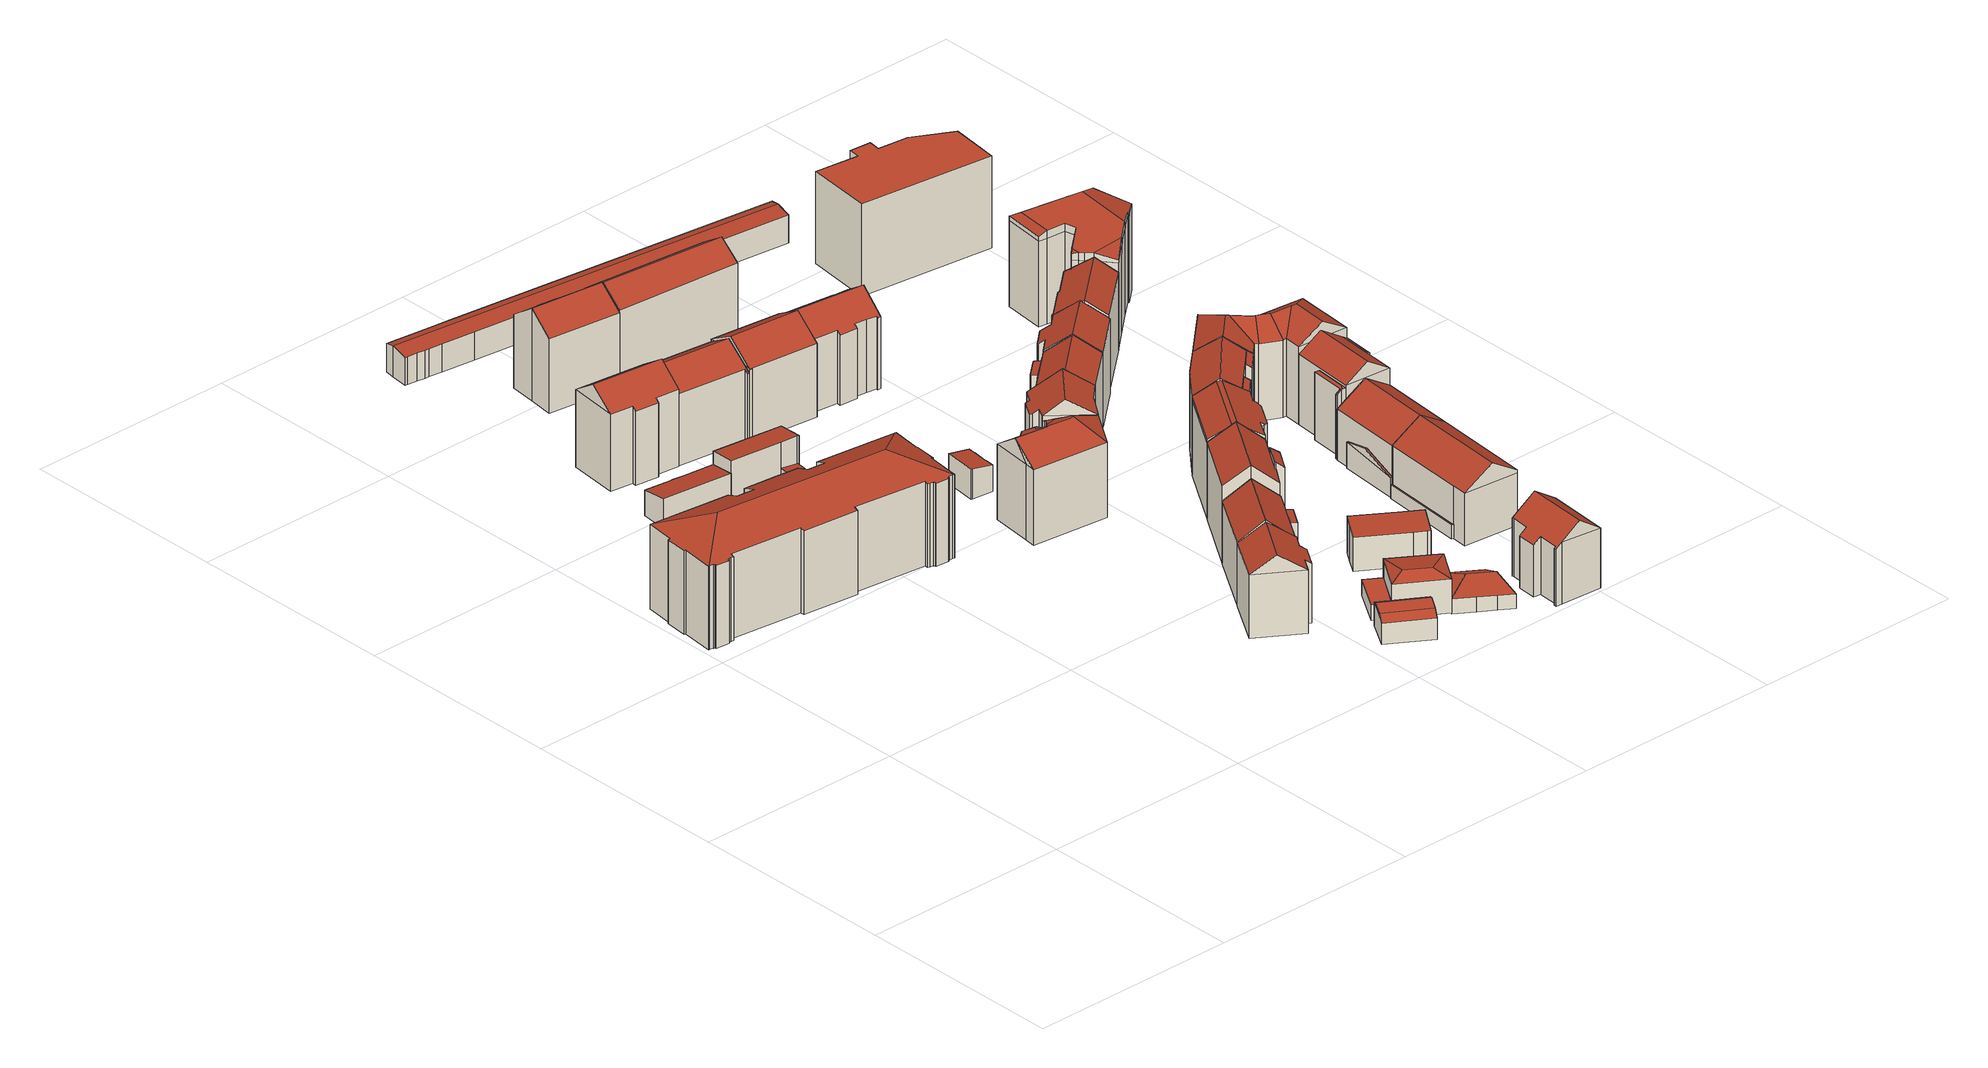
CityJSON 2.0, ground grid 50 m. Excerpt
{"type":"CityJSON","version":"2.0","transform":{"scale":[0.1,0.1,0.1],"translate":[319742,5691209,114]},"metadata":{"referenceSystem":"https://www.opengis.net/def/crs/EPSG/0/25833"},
"CityObjects":{
"building1":{"type":"Building","attributes":{"name":"16. Oberschule Leipzig","Dachtyp_tdc":"tdcFreeFormRoof","Gemeindeschluessel":14713000,"Dachneigung":21.94,"QualitaetDacherkennung":83,"Geometrietyp2DReferenz":"3000","function":"31001_3021","roofType":"5000","measuredHeight":24.03},"geometry":[{"type":"MultiSurface","lod":"2","boundaries":[[[0,1,2,3]],[[1,4,5,2]],[[4,6,7,5]],[[6,8,9,7]],[[8,10,11,9]],[[10,12,13,11]],[[12,14,15,13]],[[14,16,17,15]],[[16,18,19,17]],[[18,20,21,19]],[[20,22,23,21]],[[22,24,25,23]],[[26,27,28,29]],[[27,30,31,28]],[[30,32,33,31]],[[32,34,35,33]],[[34,36,37,35]],[[36,38,39,37]],[[38,40,41,39]],[[40,42,43,41]],[[42,44,45,43]],[[44,46,47,45]],[[46,48,49,47]],[[48,50,51,49]],[[50,52,53,51]],[[52,54,55,53]],[[54,56,57,55]],[[56,58,59,57]],[[58,60,61,59]],[[60,62,63,61]],[[64,24,65,66,67,68,69,70]],[[71,72,1,0,73,74,75,62]],[[66,65,22,20,18,16,14,12,10,8,6,4,72,71]],[[50,48,46,44,42,40,38,36,34,32,30,27,26,76,77,78,79,80,81,82,83,84,85,86,67,66,71,62,60,58,56,54,52]],[[86,68,67]],[[4,1,72]],[[24,22,65]],[[63,87,88,89,3,2,5,7,9,11,13,15,17,19,21,23,25,90,91,92,93,94,95,96,97,98,99,100,101,102,103,104,29,28,31,33,35,37,39,41,43,45,47,49,51,53,55,57,59,61]],[[24,64,90,25]],[[64,70,91,90]],[[70,69,92,91]],[[69,68,93,92]],[[68,86,94,93]],[[86,85,95,94]],[[85,84,96,95]],[[84,83,97,96]],[[83,82,98,97]],[[82,81,99,98]],[[81,80,100,99]],[[80,79,101,100]],[[79,78,102,101]],[[78,77,103,102]],[[77,76,104,103]],[[76,26,29,104]],[[62,75,87,63]],[[75,74,88,87]],[[74,73,89,88]],[[73,0,3,89]]],"semantics":{"surfaces":[{"type":"WallSurface"},{"type":"RoofSurface"},{"type":"GroundSurface"}],"values":[0,0,0,0,0,0,0,0,0,0,0,0,0,0,0,0,0,0,0,0,0,0,0,0,0,0,0,0,0,0,1,1,1,1,0,0,0,2,0,0,0,0,0,0,0,0,0,0,0,0,0,0,0,0,0,0,0,0]}}]},
"building2":{"type":"Building","attributes":{"Dachtyp_tdc":"tdcPolyFlatRoof","Gemeindeschluessel":14713000,"Dachneigung":7.05,"QualitaetDacherkennung":82,"Geometrietyp2DReferenz":"3000","function":"31001_9998","roofType":"2100","measuredHeight":6.86},"geometry":[{"type":"MultiSurface","lod":"2","boundaries":[[[105,106,107,108]],[[106,109,110,107]],[[109,111,112,110]],[[111,113,114,112]],[[113,115,116,114]],[[115,117,118,116]],[[117,105,108,118]],[[117,115,113,111,109,106,105]],[[108,107,110,112,114,116,118]]],"semantics":{"surfaces":[{"type":"WallSurface"},{"type":"RoofSurface"},{"type":"GroundSurface"}],"values":[0,0,0,0,0,0,0,1,2]}}]},
"building3":{"type":"Building","attributes":{"Dachtyp_tdc":"tdcFreeFormRoof","Gemeindeschluessel":14713000,"Dachneigung":35.35,"QualitaetDacherkennung":78,"Geometrietyp2DReferenz":"3000","function":"31001_9998","roofType":"5000","measuredHeight":22.4},"geometry":[{"type":"MultiSurface","lod":"2","boundaries":[[[119,120,121,122]],[[120,123,124,121]],[[123,125,126,124]],[[125,127,128,126]],[[127,129,130,128]],[[129,131,132,130]],[[131,133,134,132]],[[133,119,122,134]],[[135,125,123,136]],[[119,133,131,129,127,135,136,120]],[[123,120,136]],[[127,125,135]],[[122,121,124,126,128,130,132,134]]],"semantics":{"surfaces":[{"type":"WallSurface"},{"type":"RoofSurface"},{"type":"GroundSurface"}],"values":[0,0,0,0,0,0,0,0,1,1,0,0,2]}}]},
"building4":{"type":"Building","attributes":{"Dachtyp_tdc":"tdcPolyFlatRoof","Gemeindeschluessel":14713000,"Dachneigung":5.92,"QualitaetDacherkennung":79,"Geometrietyp2DReferenz":"3000","function":"31001_9998","roofType":"2100","measuredHeight":9.77},"geometry":[{"type":"MultiSurface","lod":"2","boundaries":[[[137,138,118,139]],[[138,140,116,118]],[[140,141,142,116]],[[141,143,144,142]],[[143,145,146,144]],[[145,137,139,146]],[[145,143,141,140,138,137]],[[139,118,116,142,144,146]]],"semantics":{"surfaces":[{"type":"WallSurface"},{"type":"RoofSurface"},{"type":"GroundSurface"}],"values":[0,0,0,0,0,0,1,2]}}]},
"building5":{"type":"Building","attributes":{"Dachtyp_tdc":"tdcPolyFlatRoof","Gemeindeschluessel":14713000,"Dachneigung":5.74,"QualitaetDacherkennung":73,"Geometrietyp2DReferenz":"3000","function":"31001_9998","roofType":"2100","measuredHeight":4.11},"geometry":[{"type":"MultiSurface","lod":"2","boundaries":[[[147,148,149,150]],[[151,152,153,154]],[[150,149,152,151]],[[149,148,153,152]],[[148,147,154,153]],[[147,150,151,154]]],"semantics":{"surfaces":[{"type":"RoofSurface"},{"type":"GroundSurface"},{"type":"WallSurface"}],"values":[0,1,2,2,2,2]}}]},
"building6":{"type":"Building","attributes":{"Dachtyp_tdc":"tdcGableRoof","Gemeindeschluessel":14713000,"Dachneigung":34.24,"QualitaetDacherkennung":86,"Geometrietyp2DReferenz":"3000","function":"31001_9998","roofType":"3100","measuredHeight":21.2},"geometry":[{"type":"MultiSurface","lod":"2","boundaries":[[[155,156,157,158]],[[156,159,160,157]],[[159,161,162,160]],[[161,163,164,162]],[[163,165,166,164]],[[165,167,168,166]],[[167,169,170,168]],[[169,155,158,170]],[[165,163,161,159]],[[159,156,155,169,167,165]],[[158,157,160,162,164,166,168,170]]],"semantics":{"surfaces":[{"type":"WallSurface"},{"type":"RoofSurface"},{"type":"GroundSurface"}],"values":[0,0,0,0,0,0,0,0,1,1,2]}}]},
"building7":{"type":"Building","attributes":{"Dachtyp_tdc":"tdcFreeFormRoof","Gemeindeschluessel":14713000,"Dachneigung":33.76,"QualitaetDacherkennung":78,"Geometrietyp2DReferenz":"3000","function":"31001_9998","roofType":"5000","measuredHeight":19.25},"geometry":[{"type":"MultiSurface","lod":"2","boundaries":[[[171,172,173,174]],[[172,175,176,173]],[[175,177,178,176]],[[177,179,180,178]],[[179,181,182,180]],[[181,183,184,182]],[[183,185,186,184]],[[185,187,188,186]],[[187,171,174,188]],[[171,187,185,189,190,179,177,175,172]],[[190,189,183,181]],[[181,179,190]],[[185,183,189]],[[174,173,176,178,180,182,184,186,188]]],"semantics":{"surfaces":[{"type":"WallSurface"},{"type":"RoofSurface"},{"type":"GroundSurface"}],"values":[0,0,0,0,0,0,0,0,0,1,1,0,0,2]}}]},
"building8":{"type":"Building","attributes":{"Gemeindeschluessel":14713000,"Geometrietyp2DReferenz":"3000","function":"31001_9998","roofType":"9999"},"children":["building8-1","building8-2"]},
"building8-1":{"type":"BuildingPart","attributes":{"Dachtyp_tdc":"tdcPolyFlatRoof","Dachneigung":33.95,"QualitaetDacherkennung":65,"Geometrietyp2DReferenz":"3000","roofType":"2100","measuredHeight":17.63},"parents":["building8"],"geometry":[{"type":"MultiSurface","lod":"2","boundaries":[[[191,192,193,194]],[[192,195,196,193]],[[195,197,198,196]],[[197,195,192,191]],[[194,193,196,198]],[[191,194,198,197]]],"semantics":{"surfaces":[{"type":"WallSurface"},{"type":"RoofSurface"},{"type":"GroundSurface"},{"type":"ClosureSurface"}],"values":[0,0,0,1,2,3]}}]},
"building8-2":{"type":"BuildingPart","attributes":{"Dachtyp_tdc":"tdcGableRoof","Dachneigung":35.59,"QualitaetDacherkennung":84,"Geometrietyp2DReferenz":"3000","roofType":"3100","measuredHeight":21.95},"parents":["building8"],"geometry":[{"type":"MultiSurface","lod":"2","boundaries":[[[199,191,194,200]],[[197,201,202,198]],[[201,203,204,202]],[[203,205,206,204]],[[205,207,208,206]],[[207,209,210,208]],[[209,211,212,210]],[[211,213,214,212]],[[213,199,200,214]],[[209,207,205,203]],[[203,201,197,191,199,213,211,209]],[[200,194,198,202,204,206,208,210,212,214]],[[198,194,191,197]]],"semantics":{"surfaces":[{"type":"WallSurface"},{"type":"RoofSurface"},{"type":"GroundSurface"},{"type":"ClosureSurface"}],"values":[0,0,0,0,0,0,0,0,0,1,1,2,3]}}]},
"building9":{"type":"Building","attributes":{"Dachtyp_tdc":"tdcCutGableRoof","Gemeindeschluessel":14713000,"Dachneigung":1.52,"QualitaetDacherkennung":85,"Geometrietyp2DReferenz":"3000","function":"31001_9998","roofType":"9999","measuredHeight":6.16},"geometry":[{"type":"MultiSurface","lod":"2","boundaries":[[[215,216,217,218]],[[216,219,220,217]],[[219,221,222,220]],[[221,215,218,222]],[[216,215,223,224]],[[219,216,224,225]],[[221,219,225,226]],[[215,221,226,223]],[[225,224,223,226]],[[218,217,220,222]]],"semantics":{"surfaces":[{"type":"WallSurface"},{"type":"RoofSurface"},{"type":"GroundSurface"}],"values":[0,0,0,0,1,0,1,0,1,2]}}]},
"building10":{"type":"Building","attributes":{"Gemeindeschluessel":14713000,"Geometrietyp2DReferenz":"3000","function":"31001_9998","roofType":"9999"},"children":["building10-1","building10-2"]},
"building10-1":{"type":"BuildingPart","attributes":{"Dachtyp_tdc":"tdcGableRoof","Dachneigung":38.51,"QualitaetDacherkennung":83,"Geometrietyp2DReferenz":"3000","roofType":"3100","measuredHeight":19.67},"parents":["building10"],"geometry":[{"type":"MultiSurface","lod":"2","boundaries":[[[227,228,229,230]],[[228,231,232,229]],[[231,233,234,232]],[[233,235,236,234]],[[235,237,238,236]],[[237,239,240,238]],[[239,241,242,240]],[[241,243,244,242]],[[237,235,233,231]],[[231,228,227,243,241,239,237]],[[244,230,229,232,234,236,238,240,242]],[[230,244,243,227]]],"semantics":{"surfaces":[{"type":"WallSurface"},{"type":"RoofSurface"},{"type":"GroundSurface"},{"type":"ClosureSurface"}],"values":[0,0,0,0,0,0,0,0,1,1,2,3]}}]},
"building10-2":{"type":"BuildingPart","attributes":{"Dachtyp_tdc":"tdcPolyFlatRoof","Dachneigung":6.89,"QualitaetDacherkennung":75,"Geometrietyp2DReferenz":"3000","roofType":"2100","measuredHeight":14.91},"parents":["building10"],"geometry":[{"type":"MultiSurface","lod":"2","boundaries":[[[245,246,227,230,247]],[[248,249,250,244,243]],[[249,245,247,250]],[[249,248,246,245]],[[247,230,244,250]],[[243,227,246,248]],[[243,244,230,227]]],"semantics":{"surfaces":[{"type":"WallSurface"},{"type":"RoofSurface"},{"type":"GroundSurface"},{"type":"ClosureSurface"}],"values":[0,0,0,1,2,0,3]}}]},
"building11":{"type":"Building","attributes":{"Dachtyp_tdc":"tdcPolyFlatRoof","Gemeindeschluessel":14713000,"Dachneigung":9.32,"QualitaetDacherkennung":67,"Geometrietyp2DReferenz":"3000","function":"31001_9998","roofType":"2100","measuredHeight":7.16},"geometry":[{"type":"MultiSurface","lod":"2","boundaries":[[[251,252,253,254]],[[252,255,256,253]],[[255,257,258,256]],[[257,259,260,258]],[[259,261,262,260]],[[261,263,264,262]],[[263,265,266,264]],[[265,267,268,266]],[[267,251,254,268]],[[267,265,263,261,259,257,255,252,251]],[[254,253,256,258,260,262,264,266,268]]],"semantics":{"surfaces":[{"type":"WallSurface"},{"type":"RoofSurface"},{"type":"GroundSurface"}],"values":[0,0,0,0,0,0,0,0,0,1,2]}}]},
"building12":{"type":"Building","attributes":{"Dachtyp_tdc":"tdcFreeFormRoof","Gemeindeschluessel":14713000,"Dachneigung":34.66,"QualitaetDacherkennung":32,"Geometrietyp2DReferenz":"3000","function":"31001_9998","roofType":"5000","measuredHeight":22.28},"geometry":[{"type":"MultiSurface","lod":"2","boundaries":[[[269,270,271,272]],[[270,273,274,271]],[[273,275,276,274]],[[275,277,278,276]],[[277,279,280,278]],[[279,281,282,280]],[[281,283,284,282]],[[283,285,286,284]],[[285,287,288,286]],[[287,289,290,288]],[[289,291,292,290]],[[291,293,294,292]],[[293,295,296,294]],[[295,297,298,296]],[[297,299,300,298]],[[299,269,272,300]],[[301,299,297]],[[302,301,297,295]],[[303,304,305,302,295,293]],[[291,303,293]],[[289,303,291]],[[303,289,306]],[[287,306,289]],[[306,287,285]],[[307,308,304,303,306,285,283]],[[309,307,283,281]],[[310,311,312,309,281,279]],[[310,279,277]],[[311,310,277,275]],[[312,311,275,273]],[[308,307,309,312,273,270]],[[305,304,308,270,269]],[[301,302,305,269,299]],[[272,271,274,276,278,280,282,284,286,288,290,292,294,296,298,300]]],"semantics":{"surfaces":[{"type":"WallSurface"},{"type":"RoofSurface"},{"type":"GroundSurface"}],"values":[0,0,0,0,0,0,0,0,0,0,0,0,0,0,0,0,1,1,1,1,1,1,0,0,1,1,1,1,1,1,1,1,1,2]}}]},
"building13":{"type":"Building","attributes":{"Dachtyp_tdc":"tdcFreeFormRoof","Gemeindeschluessel":14713000,"Dachneigung":34.93,"QualitaetDacherkennung":79,"Geometrietyp2DReferenz":"3000","function":"31001_9998","roofType":"5000","measuredHeight":21.93},"geometry":[{"type":"MultiSurface","lod":"2","boundaries":[[[313,314,168,315]],[[314,316,164,168]],[[316,317,318,164]],[[317,319,320,318]],[[319,321,322,320]],[[321,323,324,322]],[[323,325,326,324]],[[325,313,315,326]],[[327,317,316,328]],[[325,323,321,319,327,328,314,313]],[[316,314,328]],[[319,317,327]],[[315,168,164,318,320,322,324,326]]],"semantics":{"surfaces":[{"type":"WallSurface"},{"type":"RoofSurface"},{"type":"GroundSurface"}],"values":[0,0,0,0,0,0,0,0,1,1,0,0,2]}}]},
"building14":{"type":"Building","attributes":{"Dachtyp_tdc":"tdcPolyFlatRoof","Gemeindeschluessel":14713000,"Dachneigung":0,"QualitaetDacherkennung":66,"Geometrietyp2DReferenz":"3000","function":"31001_9998","roofType":"1000","measuredHeight":3.65},"geometry":[{"type":"MultiSurface","lod":"2","boundaries":[[[329,330,331,332]],[[330,333,334,331]],[[333,335,336,334]],[[335,329,332,336]],[[335,333,330,329]],[[332,331,334,336]]],"semantics":{"surfaces":[{"type":"WallSurface"},{"type":"RoofSurface"},{"type":"GroundSurface"}],"values":[0,0,0,0,1,2]}}]},
"building15":{"type":"Building","attributes":{"Dachtyp_tdc":"tdcHipRoof","Gemeindeschluessel":14713000,"Dachneigung":10.8,"QualitaetDacherkennung":47,"Geometrietyp2DReferenz":"3000","function":"31001_9998","roofType":"3200","measuredHeight":9.55},"geometry":[{"type":"MultiSurface","lod":"2","boundaries":[[[337,338,339,340]],[[338,341,342,339]],[[341,343,344,342]],[[343,345,346,344]],[[345,337,340,346]],[[343,341,347]],[[337,345,348]],[[341,338,337,348,347]],[[345,343,347,348]],[[340,339,342,344,346]]],"semantics":{"surfaces":[{"type":"WallSurface"},{"type":"RoofSurface"},{"type":"GroundSurface"}],"values":[0,0,0,0,0,1,1,1,1,2]}}]},
"building16":{"type":"Building","attributes":{"Gemeindeschluessel":14713000,"Geometrietyp2DReferenz":"3000","function":"31001_9998","roofType":"9999"},"children":["building16-1","building16-2"]},
"building16-1":{"type":"BuildingPart","attributes":{"Dachtyp_tdc":"tdcPolyFlatRoof","Dachneigung":33.67,"QualitaetDacherkennung":52,"Geometrietyp2DReferenz":"3000","roofType":"2100","measuredHeight":19.3},"parents":["building16"],"geometry":[{"type":"MultiSurface","lod":"2","boundaries":[[[349,350,351,352,353]],[[354,355,356,357,358]],[[355,349,353,356]],[[355,354,359,350,349]],[[353,352,360,357,356]],[[361,351,350,359]],[[361,360,352,351]],[[354,358,361,359]],[[358,357,360,361]]],"semantics":{"surfaces":[{"type":"WallSurface"},{"type":"RoofSurface"},{"type":"GroundSurface"},{"type":"ClosureSurface"}],"values":[0,0,0,1,2,0,3,0,3]}}]},
"building16-2":{"type":"BuildingPart","attributes":{"Dachtyp_tdc":"tdcGableRoof","Dachneigung":38.92,"QualitaetDacherkennung":71,"Geometrietyp2DReferenz":"3000","roofType":"3100","measuredHeight":22.62},"parents":["building16"],"geometry":[{"type":"MultiSurface","lod":"2","boundaries":[[[351,362,363,352]],[[362,364,365,363]],[[364,366,367,365]],[[366,368,369,367]],[[368,370,371,369]],[[370,372,373,371]],[[372,358,357,373]],[[370,368,366,364]],[[364,362,351,361,358,372,370]],[[360,352,363,365,367,369,371,373,357]],[[360,357,358,361]],[[351,352,360,361]]],"semantics":{"surfaces":[{"type":"WallSurface"},{"type":"RoofSurface"},{"type":"GroundSurface"},{"type":"ClosureSurface"}],"values":[0,0,0,0,0,0,0,1,1,2,3,3]}}]},
"building17":{"type":"Building","attributes":{"Dachtyp_tdc":"tdcGableRoof","Gemeindeschluessel":14713000,"Dachneigung":34.44,"QualitaetDacherkennung":75,"Geometrietyp2DReferenz":"3000","function":"31001_9998","roofType":"3100","measuredHeight":22.03},"geometry":[{"type":"MultiSurface","lod":"2","boundaries":[[[374,375,376,202]],[[375,377,378,376]],[[377,379,206,378]],[[379,374,202,206]],[[377,375,380]],[[374,379,381]],[[375,374,381,380]],[[379,377,380,381]],[[202,376,378,206]]],"semantics":{"surfaces":[{"type":"WallSurface"},{"type":"RoofSurface"},{"type":"GroundSurface"}],"values":[0,0,0,0,0,0,1,1,2]}}]},
"building18":{"type":"Building","attributes":{"Dachtyp_tdc":"tdcFreeFormRoof","Gemeindeschluessel":14713000,"Dachneigung":35.85,"QualitaetDacherkennung":61,"Geometrietyp2DReferenz":"3000","function":"31001_9998","roofType":"5000","measuredHeight":22.25},"geometry":[{"type":"MultiSurface","lod":"2","boundaries":[[[382,383,384,280]],[[383,385,386,384]],[[385,387,388,386]],[[387,389,390,388]],[[389,391,392,390]],[[391,393,394,392]],[[393,395,396,394]],[[395,397,398,396]],[[397,399,400,398]],[[399,401,402,400]],[[401,403,282,402]],[[403,382,280,282]],[[401,399,404,405,403]],[[404,397,395,393,391,389,387,385,383,382,405]],[[382,403,405]],[[399,397,404]],[[280,384,386,388,390,392,394,396,398,400,402,282]]],"semantics":{"surfaces":[{"type":"WallSurface"},{"type":"RoofSurface"},{"type":"GroundSurface"}],"values":[0,0,0,0,0,0,0,0,0,0,0,0,1,1,0,0,2]}}]},
"building19":{"type":"Building","attributes":{"Dachtyp_tdc":"tdcHipAndGableRoof","Gemeindeschluessel":14713000,"Dachneigung":15.41,"QualitaetDacherkennung":24,"Geometrietyp2DReferenz":"3000","function":"31001_9998","roofType":"5000","measuredHeight":5.24},"geometry":[{"type":"MultiSurface","lod":"2","boundaries":[[[406,407,408,409]],[[407,410,411,408]],[[410,412,413,411]],[[412,414,415,413]],[[414,416,417,415]],[[416,418,419,417]],[[418,420,421,419]],[[420,422,423,421]],[[422,406,409,423]],[[418,416,424]],[[416,414,412,410,407,424]],[[407,406,422,420,418,424]],[[409,408,411,413,415,417,419,421,423]]],"semantics":{"surfaces":[{"type":"WallSurface"},{"type":"RoofSurface"},{"type":"GroundSurface"}],"values":[0,0,0,0,0,0,0,0,0,1,1,1,2]}}]},
"building20":{"type":"Building","attributes":{"Dachtyp_tdc":"tdcGableRoof","Gemeindeschluessel":14713000,"Dachneigung":36.99,"QualitaetDacherkennung":87,"Geometrietyp2DReferenz":"3000","function":"31001_9998","roofType":"3100","measuredHeight":21.52},"geometry":[{"type":"MultiSurface","lod":"2","boundaries":[[[425,426,427,428]],[[426,429,430,427]],[[429,431,432,430]],[[431,433,434,432]],[[433,435,436,434]],[[435,437,438,436]],[[437,439,320,438]],[[439,440,441,320]],[[440,442,318,441]],[[442,443,444,318]],[[443,445,446,444]],[[445,447,448,446]],[[447,449,450,448]],[[449,451,452,450]],[[451,453,454,452]],[[453,455,456,454]],[[455,425,428,456]],[[451,449,447,445,443,442,440]],[[440,439,437,435,433,431,429,426,425,455,453,451]],[[428,427,430,432,434,436,438,320,441,318,444,446,448,450,452,454,456]]],"semantics":{"surfaces":[{"type":"WallSurface"},{"type":"RoofSurface"},{"type":"GroundSurface"}],"values":[0,0,0,0,0,0,0,0,0,0,0,0,0,0,0,0,0,1,1,2]}}]},
"building21":{"type":"Building","attributes":{"Dachtyp_tdc":"tdcPolyFlatRoof","Gemeindeschluessel":14713000,"Dachneigung":6.83,"QualitaetDacherkennung":81,"Geometrietyp2DReferenz":"3000","function":"31001_9998","roofType":"2100","measuredHeight":8.83},"geometry":[{"type":"MultiSurface","lod":"2","boundaries":[[[457,458,459,460]],[[458,461,462,459]],[[461,463,464,462]],[[463,465,466,464]],[[465,467,468,466]],[[467,469,470,468]],[[469,471,472,470]],[[471,457,460,472]],[[471,469,467,465,463,461,458,457]],[[460,459,462,464,466,468,470,472]]],"semantics":{"surfaces":[{"type":"WallSurface"},{"type":"RoofSurface"},{"type":"GroundSurface"}],"values":[0,0,0,0,0,0,0,0,1,2]}}]},
"building22":{"type":"Building","attributes":{"Dachtyp_tdc":"tdcGableRoof","Gemeindeschluessel":14713000,"Dachneigung":10.27,"QualitaetDacherkennung":21,"Geometrietyp2DReferenz":"3000","function":"31001_9998","roofType":"3100","measuredHeight":7.37},"geometry":[{"type":"MultiSurface","lod":"2","boundaries":[[[473,474,475,476]],[[474,477,478,475]],[[477,479,480,478]],[[479,481,482,480]],[[481,483,484,482]],[[483,485,486,484]],[[485,487,488,486]],[[487,489,490,488]],[[489,491,492,490]],[[491,493,494,492]],[[493,495,496,494]],[[495,497,498,496]],[[497,499,500,498]],[[499,501,502,500]],[[501,473,476,502]],[[497,495,493,491,489,487,485,483,481,479]],[[479,477,474,473,501,499,497]],[[476,475,478,480,482,484,486,488,490,492,494,496,498,500,502]]],"semantics":{"surfaces":[{"type":"WallSurface"},{"type":"RoofSurface"},{"type":"GroundSurface"}],"values":[0,0,0,0,0,0,0,0,0,0,0,0,0,0,0,1,1,2]}}]},
"building23":{"type":"Building","attributes":{"Gemeindeschluessel":14713000,"Geometrietyp2DReferenz":"3000","function":"31001_9998","roofType":"9999"},"children":["building23-1","building23-2"]},
"building23-1":{"type":"BuildingPart","attributes":{"Dachtyp_tdc":"tdcGableRoof","Dachneigung":36.75,"QualitaetDacherkennung":84,"Geometrietyp2DReferenz":"3000","roofType":"3100","measuredHeight":21.64},"parents":["building23"],"geometry":[{"type":"MultiSurface","lod":"2","boundaries":[[[503,504,505,506]],[[504,507,508,505]],[[507,509,510,508]],[[511,512,513,514]],[[512,515,516,513]],[[515,517,518,516]],[[517,519,520,518]],[[519,521,522,520]],[[521,523,524,522]],[[523,525,526,524]],[[525,503,506,526]],[[521,519,517,515]],[[515,512,511,509,507,504,503,525,523,521]],[[506,505,508,510,514,513,516,518,520,522,524,526]],[[514,510,509,511]]],"semantics":{"surfaces":[{"type":"WallSurface"},{"type":"RoofSurface"},{"type":"GroundSurface"},{"type":"ClosureSurface"}],"values":[0,0,0,0,0,0,0,0,0,0,0,1,1,2,3]}}]},
"building23-2":{"type":"BuildingPart","attributes":{"Dachtyp_tdc":"tdcPolyFlatRoof","Dachneigung":6.64,"QualitaetDacherkennung":42,"Geometrietyp2DReferenz":"3000","roofType":"2100","measuredHeight":17.31},"parents":["building23"],"geometry":[{"type":"MultiSurface","lod":"2","boundaries":[[[527,528,529,510]],[[528,530,531,529]],[[530,532,533,531]],[[532,534,535,533]],[[534,536,537,535]],[[536,538,539,537]],[[538,540,514,539]],[[540,511,514]],[[527,510,509]],[[540,538,536,534,532,530,528,527]],[[529,531,533,535,537,539,514,539,529,510]],[[527,509,541,542,511,540]],[[509,510,529,541]],[[542,539,514,511]],[[541,529,539,542]]],"semantics":{"surfaces":[{"type":"WallSurface"},{"type":"RoofSurface"},{"type":"GroundSurface"},{"type":"ClosureSurface"}],"values":[0,0,0,0,0,0,0,0,0,1,2,0,3,3,3]}}]},
"building24":{"type":"Building","attributes":{"Dachtyp_tdc":"tdcFreeFormRoof","Gemeindeschluessel":14713000,"Dachneigung":30.47,"QualitaetDacherkennung":69,"Geometrietyp2DReferenz":"3000","function":"31001_9998","roofType":"5000","measuredHeight":21.79},"geometry":[{"type":"MultiSurface","lod":"2","boundaries":[[[543,544,545,546]],[[544,547,548,545]],[[547,549,550,548]],[[549,551,552,550]],[[551,553,554,552]],[[553,555,556,554]],[[555,557,558,556]],[[557,559,560,558]],[[559,561,562,560]],[[561,563,564,562]],[[563,565,566,564]],[[565,567,568,566]],[[567,569,570,568]],[[569,543,546,570]],[[571,572,573,574]],[[557,575,576,577,578,579,580,581,582,559]],[[579,578,572,571]],[[561,559,582]],[[544,543,574,573]],[[547,544,573,572]],[[551,549,578,577]],[[549,547,572,578]],[[553,551,577,576]],[[555,553,576,575]],[[555,575,557]],[[563,561,582,581]],[[565,563,581,580]],[[543,569,571,574]],[[567,565,580,579]],[[569,567,579,571]],[[546,545,548,550,552,554,556,558,560,562,564,566,568,570]]],"semantics":{"surfaces":[{"type":"WallSurface"},{"type":"RoofSurface"},{"type":"GroundSurface"}],"values":[0,0,0,0,0,0,0,0,0,0,0,0,0,0,1,1,1,0,0,0,0,0,0,0,0,0,0,0,0,0,2]}}]},
"building25":{"type":"Building","attributes":{"Dachtyp_tdc":"tdcFreeFormRoof","Gemeindeschluessel":14713000,"Dachneigung":37.66,"QualitaetDacherkennung":67,"Geometrietyp2DReferenz":"3000","function":"31001_9998","roofType":"5000","measuredHeight":18.08},"geometry":[{"type":"MultiSurface","lod":"2","boundaries":[[[583,584,585,586]],[[584,587,588,585]],[[587,589,590,588]],[[591,592,593,584,583,594,595,596,597,598,599,600,601]],[[589,587,593,592]],[[591,589,592]],[[587,584,593]],[[590,602,603,604,605,606,607,608,609,610,586,585,588]],[[589,591,602,590]],[[591,601,603,602]],[[601,600,604,603]],[[600,599,605,604]],[[599,598,606,605]],[[598,597,607,606]],[[597,596,608,607]],[[596,595,609,608]],[[595,594,610,609]],[[594,583,586,610]]],"semantics":{"surfaces":[{"type":"WallSurface"},{"type":"RoofSurface"},{"type":"GroundSurface"}],"values":[0,0,0,1,1,0,0,2,0,0,0,0,0,0,0,0,0,0]}}]},
"building26":{"type":"Building","attributes":{"Dachtyp_tdc":"tdcFreeFormRoof","Gemeindeschluessel":14713000,"Dachneigung":34.71,"QualitaetDacherkennung":78,"Geometrietyp2DReferenz":"3000","function":"31001_9998","roofType":"5000","measuredHeight":21.62},"geometry":[{"type":"MultiSurface","lod":"2","boundaries":[[[611,612,613,614]],[[612,615,616,613]],[[615,617,618,616]],[[617,619,620,618]],[[619,621,622,620]],[[621,623,624,622]],[[623,625,626,624]],[[625,627,628,626]],[[627,629,630,628]],[[629,631,632,630]],[[631,611,614,632]],[[629,627,633,634,611,631]],[[633,625,623,621,619,617,615,612,634]],[[612,611,634]],[[627,625,633]],[[614,613,616,618,620,622,624,626,628,630,632]]],"semantics":{"surfaces":[{"type":"WallSurface"},{"type":"RoofSurface"},{"type":"GroundSurface"}],"values":[0,0,0,0,0,0,0,0,0,0,0,1,1,0,0,2]}}]},
"building27":{"type":"Building","attributes":{"Gemeindeschluessel":14713000,"Geometrietyp2DReferenz":"3000","function":"31001_9998","roofType":"9999"},"children":["building27-1","building27-2","building27-3"]},
"building27-1":{"type":"BuildingPart","attributes":{"Dachtyp_tdc":"tdcGableRoof","Dachneigung":32.4,"QualitaetDacherkennung":71,"Geometrietyp2DReferenz":"3000","roofType":"3100","measuredHeight":22.16},"parents":["building27"],"geometry":[{"type":"MultiSurface","lod":"2","boundaries":[[[635,636,637,638,639]],[[636,573,640,637]],[[573,641,642,640]],[[641,643,644,642]],[[643,645,646,644]],[[645,647,648,646]],[[649,650,651,652]],[[645,643,641,573,636]],[[636,635,650,649,647,645]],[[651,638,637,640,642,644,646,648,652]],[[639,650,635]],[[639,638,651,650]],[[649,652,648,647]]],"semantics":{"surfaces":[{"type":"WallSurface"},{"type":"RoofSurface"},{"type":"GroundSurface"},{"type":"ClosureSurface"}],"values":[0,0,0,0,0,0,0,1,1,2,0,3,3]}}]},
"building27-2":{"type":"BuildingPart","attributes":{"Dachtyp_tdc":"tdcPolyFlatRoof","Dachneigung":31.93,"QualitaetDacherkennung":55,"Geometrietyp2DReferenz":"3000","roofType":"2100","measuredHeight":19.11},"parents":["building27"],"geometry":[{"type":"MultiSurface","lod":"2","boundaries":[[[650,653,654,651]],[[653,655,656,654]],[[655,639,638,656]],[[639,655,653,650]],[[651,654,656,638]],[[651,638,639,650]]],"semantics":{"surfaces":[{"type":"WallSurface"},{"type":"RoofSurface"},{"type":"GroundSurface"},{"type":"ClosureSurface"}],"values":[0,0,0,1,2,3]}}]},
"building27-3":{"type":"BuildingPart","attributes":{"Dachtyp_tdc":"tdcPolyFlatRoof","Dachneigung":31.23,"QualitaetDacherkennung":53,"Geometrietyp2DReferenz":"3000","roofType":"2100","measuredHeight":19.06},"parents":["building27"],"geometry":[{"type":"MultiSurface","lod":"2","boundaries":[[[657,649,652,658]],[[659,660,661,648,647]],[[660,657,658,661]],[[660,659,649,657]],[[658,652,648,661]],[[647,649,659]],[[647,648,652,649]]],"semantics":{"surfaces":[{"type":"WallSurface"},{"type":"RoofSurface"},{"type":"GroundSurface"},{"type":"ClosureSurface"}],"values":[0,0,0,1,2,0,3]}}]},
"building28":{"type":"Building","attributes":{"Gemeindeschluessel":14713000,"Geometrietyp2DReferenz":"3000","function":"31001_9998","roofType":"9999"},"children":["building28-1","building28-2"]},
"building28-1":{"type":"BuildingPart","attributes":{"Dachtyp_tdc":"tdcGableRoof","Dachneigung":32.54,"QualitaetDacherkennung":90,"Geometrietyp2DReferenz":"3000","roofType":"3100","measuredHeight":16.99},"parents":["building28"],"geometry":[{"type":"MultiSurface","lod":"2","boundaries":[[[662,663,664,665,666]],[[663,667,668,664]],[[667,669,670,668]],[[669,671,672,673,670]],[[671,669,674,675,662]],[[676,675,674,677]],[[667,677,674,669]],[[663,676,677,667]],[[662,675,676,663]],[[673,665,664,668,670]],[[666,672,671,662]],[[666,665,673,672]]],"semantics":{"surfaces":[{"type":"WallSurface"},{"type":"RoofSurface"},{"type":"GroundSurface"},{"type":"ClosureSurface"}],"values":[0,0,0,0,1,1,0,0,0,2,0,3]}}]},
"building28-2":{"type":"BuildingPart","attributes":{"Dachtyp_tdc":"tdcPolyFlatRoof","Dachneigung":0,"QualitaetDacherkennung":0,"Geometrietyp2DReferenz":"3000","roofType":"9999","measuredHeight":3.29},"parents":["building28"],"geometry":[{"type":"MultiSurface","lod":"2","boundaries":[[[666,678,679,672]],[[672,679,680,673]],[[679,678,681,680]],[[678,666,665,681]],[[673,680,681,665]],[[673,665,666,672]]],"semantics":{"surfaces":[{"type":"RoofSurface"},{"type":"WallSurface"},{"type":"GroundSurface"},{"type":"ClosureSurface"}],"values":[0,1,1,1,2,3]}}]},
"building29":{"type":"Building","attributes":{"Gemeindeschluessel":14713000,"Geometrietyp2DReferenz":"3000","function":"31001_9998","roofType":"9999"},"children":["building29-1","building29-2"]},
"building29-1":{"type":"BuildingPart","attributes":{"Dachtyp_tdc":"tdcGableRoof","Dachneigung":18.57,"QualitaetDacherkennung":3,"Geometrietyp2DReferenz":"3000","roofType":"3100","measuredHeight":7.49},"parents":["building29"],"geometry":[{"type":"MultiSurface","lod":"2","boundaries":[[[682,683,684,685]],[[683,686,687,684]],[[686,688,689,687]],[[686,683,690]],[[683,682,691,690]],[[688,686,690,691]],[[685,684,687,689]],[[682,685,689,688]],[[682,688,691]]],"semantics":{"surfaces":[{"type":"WallSurface"},{"type":"RoofSurface"},{"type":"GroundSurface"},{"type":"ClosureSurface"}],"values":[0,0,0,0,1,1,2,3,3]}}]},
"building29-2":{"type":"BuildingPart","attributes":{"Dachtyp_tdc":"tdcGableRoof","Dachneigung":32.51,"QualitaetDacherkennung":85,"Geometrietyp2DReferenz":"3000","roofType":"3100","measuredHeight":16.7},"parents":["building29"],"geometry":[{"type":"MultiSurface","lod":"2","boundaries":[[[692,693,694,695]],[[693,676,696,694]],[[676,662,682,685,696]],[[693,692,697]],[[662,676,675]],[[692,662,675,697]],[[676,693,697,675]],[[685,689,695,694,696]],[[692,695,689,688,691,682,662]],[[688,689,685,682]],[[688,682,691]]],"semantics":{"surfaces":[{"type":"WallSurface"},{"type":"RoofSurface"},{"type":"GroundSurface"},{"type":"ClosureSurface"}],"values":[0,0,0,0,0,1,1,2,0,3,3]}}]},
"building30":{"type":"Building","attributes":{"Dachtyp_tdc":"tdcGableRoof","Gemeindeschluessel":14713000,"Dachneigung":31.74,"QualitaetDacherkennung":62,"Geometrietyp2DReferenz":"3000","function":"31001_9998","roofType":"3100","measuredHeight":21.55},"geometry":[{"type":"MultiSurface","lod":"2","boundaries":[[[698,699,700,701]],[[699,702,703,700]],[[702,704,705,703]],[[704,706,707,705]],[[706,708,709,707]],[[708,710,711,709]],[[710,712,713,711]],[[712,714,715,713]],[[714,716,717,715]],[[716,718,719,717]],[[718,720,721,719]],[[720,698,701,721]],[[716,714,712,710]],[[710,708,706,704,702,699,698,720,718,716]],[[701,700,703,705,707,709,711,713,715,717,719,721]]],"semantics":{"surfaces":[{"type":"WallSurface"},{"type":"RoofSurface"},{"type":"GroundSurface"}],"values":[0,0,0,0,0,0,0,0,0,0,0,0,1,1,2]}}]},
"building31":{"type":"Building","attributes":{"Dachtyp_tdc":"tdcFreeFormRoof","Gemeindeschluessel":14713000,"Dachneigung":31.63,"QualitaetDacherkennung":73,"Geometrietyp2DReferenz":"3000","function":"31001_9998","roofType":"5000","measuredHeight":22.07},"geometry":[{"type":"MultiSurface","lod":"2","boundaries":[[[643,722,723,724]],[[722,725,726,723]],[[725,727,728,726]],[[727,729,730,728]],[[729,731,732,730]],[[731,733,734,732]],[[733,735,736,734]],[[735,737,738,736]],[[737,739,740,738]],[[739,741,742,740]],[[741,743,744,742]],[[743,643,724,744]],[[745,746,747,743,741]],[[748,749,745,741,739]],[[750,748,739,737]],[[751,752,750,737,735]],[[753,754,751,735,733]],[[753,733,731]],[[754,753,731,729]],[[752,751,754,729,727]],[[749,748,750,752,727,725]],[[746,745,749,725,722]],[[747,746,722,643]],[[747,643,743]],[[724,723,726,728,730,732,734,736,738,740,742,744]]],"semantics":{"surfaces":[{"type":"WallSurface"},{"type":"RoofSurface"},{"type":"GroundSurface"}],"values":[0,0,0,0,0,0,0,0,0,0,0,0,1,1,1,1,1,0,1,1,1,1,1,0,2]}}]},
"building32":{"type":"Building","attributes":{"Gemeindeschluessel":14713000,"Geometrietyp2DReferenz":"3000","function":"31001_9998","roofType":"9999"},"children":["building32-1","building32-2","building32-3"]},
"building32-1":{"type":"BuildingPart","attributes":{"Dachtyp_tdc":"tdcGableRoof","Dachneigung":32.55,"QualitaetDacherkennung":90,"Geometrietyp2DReferenz":"3000","roofType":"3100","measuredHeight":20.28},"parents":["building32"],"geometry":[{"type":"MultiSurface","lod":"2","boundaries":[[[755,756,757,734]],[[758,759,760,761,762]],[[756,755,763]],[[759,758,764]],[[755,759,764,763]],[[758,756,763,764]],[[761,765,734,757,766,762]],[[755,734,765,767,760,759]],[[767,765,761,760]],[[762,766,768,756,758]],[[766,757,756,768]]],"semantics":{"surfaces":[{"type":"WallSurface"},{"type":"RoofSurface"},{"type":"GroundSurface"},{"type":"ClosureSurface"}],"values":[0,0,0,0,1,1,2,0,3,0,3]}}]},
"building32-2":{"type":"BuildingPart","attributes":{"Dachtyp_tdc":"tdcPolyFlatRoof","Dachneigung":32.4,"QualitaetDacherkennung":89,"Geometrietyp2DReferenz":"3000","roofType":"2100","measuredHeight":16.7},"parents":["building32"],"geometry":[{"type":"MultiSurface","lod":"2","boundaries":[[[769,768,766,770]],[[756,771,732,757]],[[771,769,770,732]],[[771,756,768,769]],[[770,766,757,732]],[[756,757,766,768]]],"semantics":{"surfaces":[{"type":"WallSurface"},{"type":"RoofSurface"},{"type":"GroundSurface"},{"type":"ClosureSurface"}],"values":[0,0,0,1,2,3]}}]},
"building32-3":{"type":"BuildingPart","attributes":{"Dachtyp_tdc":"tdcFreeFormRoof","Dachneigung":37.61,"QualitaetDacherkennung":59,"Geometrietyp2DReferenz":"3000","roofType":"5000","measuredHeight":16.63},"parents":["building32"],"geometry":[{"type":"MultiSurface","lod":"2","boundaries":[[[772,773,774,775]],[[773,776,777,774]],[[776,778,779,777]],[[778,767,765,779]],[[760,780,781,761]],[[780,772,775,781]],[[767,778,782]],[[778,776,773,772,780,783,782]],[[780,760,783]],[[760,767,782,783]],[[775,774,777,779,765,761,781]],[[761,765,767,760]]],"semantics":{"surfaces":[{"type":"WallSurface"},{"type":"RoofSurface"},{"type":"GroundSurface"},{"type":"ClosureSurface"}],"values":[0,0,0,0,0,0,1,1,1,1,2,3]}}]},
"building33":{"type":"Building","attributes":{"Dachtyp_tdc":"tdcPolyFlatRoof","Gemeindeschluessel":14713000,"Dachneigung":0,"QualitaetDacherkennung":42,"Geometrietyp2DReferenz":"3000","function":"31001_9998","roofType":"1000","measuredHeight":21.79},"geometry":[{"type":"MultiSurface","lod":"2","boundaries":[[[784,785,786,787]],[[785,788,789,786]],[[788,790,791,789]],[[790,792,793,791]],[[792,794,795,793]],[[794,796,797,795]],[[796,798,799,797]],[[798,800,801,799]],[[800,784,787,801]],[[800,798,796,794,792,790,788,785,784]],[[787,786,789,791,793,795,797,799,801]]],"semantics":{"surfaces":[{"type":"WallSurface"},{"type":"RoofSurface"},{"type":"GroundSurface"}],"values":[0,0,0,0,0,0,0,0,0,1,2]}}]},
"building34":{"type":"Building","attributes":{"Dachtyp_tdc":"tdcFreeFormRoof","Gemeindeschluessel":14713000,"Dachneigung":0.755,"QualitaetDacherkennung":50,"Geometrietyp2DReferenz":"3000","function":"31001_9998","roofType":"5000","measuredHeight":22.27},"geometry":[{"type":"MultiSurface","lod":"2","boundaries":[[[802,803,804,805]],[[803,806,807,804]],[[806,808,809,807]],[[808,810,811,809]],[[810,812,813,811]],[[812,814,815,813]],[[814,816,817,815]],[[816,818,819,817]],[[818,820,821,819]],[[820,822,823,821]],[[822,824,825,823]],[[824,826,827,825]],[[826,828,829,827]],[[828,830,831,829]],[[830,832,833,831]],[[832,834,835,833]],[[834,836,837,835]],[[836,838,839,837]],[[838,840,841,839]],[[840,802,805,841]],[[842,830,843,844,845,846]],[[847,848,849]],[[850,851,852]],[[853,854,855,856,857]],[[844,843,858,859,860,855,854]],[[861,862,852,851,863,848,847,845,844,854,853]],[[802,848,863,803]],[[803,863,851,806]],[[810,862,861,812]],[[812,861,853,814]],[[808,850,852,862,810]],[[820,855,860,822]],[[822,860,859,824]],[[824,859,858,826]],[[826,858,843,828]],[[814,853,857,816]],[[816,857,856,818]],[[818,856,855,820]],[[806,851,850,808]],[[840,849,848,802]],[[838,847,849,840]],[[836,845,847,838]],[[834,846,845,836]],[[832,842,846,834]],[[828,843,830]],[[830,842,832]],[[805,804,807,809,811,813,815,817,819,821,823,825,827,829,831,833,835,837,839,841]]],"semantics":{"surfaces":[{"type":"WallSurface"},{"type":"RoofSurface"},{"type":"GroundSurface"}],"values":[0,0,0,0,0,0,0,0,0,0,0,0,0,0,0,0,0,0,0,0,1,1,1,1,1,1,0,0,0,0,0,0,0,0,0,0,0,0,0,0,0,0,0,0,0,0,2]}}]}
},
"vertices":[
[21,1179,217],[29,1247,217],[29,1247,18],[21,1179,18],[223,1224,218],[223,1224,18],[221,1194,230],[221,1194,18],[263,1189,231],[263,1189,18],[268,1224,216],[268,1224,18],[351,1215,216],[351,1215,18],[382,1211,216],[382,1211,18],[401,1209,216],[401,1209,18],[397,1174,230],[397,1174,18],[440,1169,230],[440,1169,18],[444,1199,218],[444,1199,18],[641,1175,218],[641,1175,18],[553,984,216],[553,992,219],[553,992,18],[553,984,18],[378,1013,220],[378,1013,18],[377,1003,216],[377,1003,18],[243,1018,216],[243,1018,18],[243,1028,219],[243,1028,18],[70,1048,219],[70,1048,18],[69,1040,216],[69,1040,18],[63,1041,216],[63,1041,18],[57,1041,216],[57,1041,18],[57,1040,216],[57,1040,18],[54,1040,215],[54,1040,18],[54,1037,214],[54,1037,18],[21,1041,214],[21,1041,18],[21,1044,215],[21,1044,18],[18,1044,215],[18,1044,18],[18,1046,216],[18,1046,18],[9,1047,216],[9,1047,18],[6,1047,216],[6,1047,18],[633,1105,217],[639,1175,218],[535,1091,258],[618,976,216],[627,1054,217],[631,1053,215],[637,1105,215],[115,1140,258],[31,1246,218],[17,1179,215],[11,1126,215],[15,1125,216],[558,983,216],[567,982,216],[566,980,215],[569,979,215],[569,977,214],[601,974,214],[601,976,215],[604,975,215],[604,977,216],[614,976,216],[618,975,216],[15,1125,18],[11,1126,18],[17,1179,18],[633,1105,18],[637,1105,18],[631,1053,18],[627,1054,18],[618,975,18],[614,976,18],[604,977,18],[604,975,18],[601,976,18],[601,974,18],[569,977,18],[569,979,18],[566,980,18],[567,982,18],[558,983,18],
[252,1450,97],[259,1512,89],[259,1512,28],[252,1450,28],[323,1504,89],[323,1504,28],[327,1504,89],[327,1504,28],[356,1500,89],[356,1500,28],[429,1492,89],[429,1492,28],[422,1431,97],[422,1431,28],
[328,1624,208],[274,1631,208],[274,1631,26],[328,1624,26],[288,1750,209],[288,1750,26],[458,1730,209],[458,1730,26],[443,1610,208],[443,1610,26],[387,1617,208],[387,1617,26],[385,1608,201],[385,1608,26],[328,1615,201],[328,1615,26],[451,1670,250],[281,1690,250],
[546,1417,126],[422,1431,126],[546,1417,28],[429,1492,120],[598,1472,120],[598,1472,28],[592,1412,126],[592,1412,28],[588,1413,126],[588,1413,28],
[588,1413,62],[546,1417,66],[533,1308,66],[574,1303,62],[574,1303,25],[533,1308,25],[546,1417,25],[588,1413,25],
[607,1591,197],[443,1610,197],[443,1610,27],[607,1591,27],[451,1672,239],[451,1672,27],[458,1730,203],[458,1730,27],[625,1710,203],[625,1710,27],[619,1652,239],[619,1652,27],[611,1581,191],[611,1581,27],[607,1582,191],[607,1582,27],
[1003,361,163],[1016,352,152],[1016,352,12],[1003,361,12],[985,304,152],[985,304,12],[973,312,162],[973,312,12],[951,278,162],[951,278,12],[850,345,162],[850,345,12],[919,456,160],[919,456,12],[1020,391,164],[1020,391,12],[1022,390,163],[1022,390,12],[970,424,204],[898,313,204],
[470,2052,203],[471,2064,195],[471,2064,27],[470,2052,27],[519,2058,195],[519,2058,27],[518,2046,203],[518,2046,27],
[411,2059,203],[411,2059,27],[579,2038,203],[579,2038,27],[572,1979,246],[572,1979,27],[565,1919,203],[565,1919,27],[390,1940,203],[390,1940,27],[398,2000,246],[398,2000,27],[405,2063,201],[405,2063,27],[412,2062,201],[412,2062,27],
[1073,212,66],[1171,151,66],[1171,151,11],[1073,212,11],[1129,85,61],[1129,85,11],[1032,146,61],[1032,146,11],[1065,199,73],[1163,138,73],[1141,104,72],[1044,165,72],
[1051,440,161],[1020,391,161],[1020,391,13],[1051,440,13],[969,424,209],[969,424,13],[919,456,162],[919,456,13],[1008,596,162],[1008,596,13],[1058,564,209],[1058,564,13],[1107,532,163],[1107,532,13],[1109,531,161],[1109,531,13],[1080,485,161],[1080,485,13],
[1064,432,160],[1051,440,162],[1064,432,13],[1080,485,162],[1093,477,160],[1093,477,13],
[852,1115,82],[803,1121,90],[803,1121,19],[852,1115,19],[799,1122,90],[799,1122,19],[808,1198,90],[808,1198,19],[860,1193,82],[860,1193,19],[858,1179,82],[858,1179,19],[858,1175,82],[858,1175,19],[854,1140,82],[854,1140,19],[854,1136,82],[854,1136,19],
[896,1018,194],[907,1016,194],[907,1016,16],[896,1018,16],[916,1021,194],[916,1021,16],[921,1031,194],[921,1031,16],[919,1032,194],[919,1032,16],[918,1036,194],[918,1036,16],[1015,975,194],[1015,975,16],[957,885,194],[957,885,16],[773,906,194],[773,906,16],[776,932,194],[776,932,16],[788,1031,194],[788,1031,16],[792,1031,194],[792,1031,16],[844,1024,194],[844,1024,16],[858,1034,194],[858,1034,16],[890,1030,194],[890,1030,16],[897,1020,194],[897,1020,16],[882,1016,204],[866,1004,214],[861,959,237],[863,960,238],[856,989,219],[780,969,238],[925,953,238],[918,952,237],[928,956,238],[920,1033,195],[923,1032,195],[929,1009,207],
[610,1579,200],[611,1581,201],[610,1579,27],[625,1710,209],[795,1691,209],[795,1691,27],[782,1580,214],[782,1580,27],[780,1562,201],[780,1562,27],[616,1580,201],[616,1580,27],[616,1578,200],[616,1578,27],[787,1627,247],[618,1645,247],
[1115,206,49],[1080,229,49],[1080,229,12],[1115,206,12],[1134,316,49],[1134,316,12],[1171,291,49],[1171,291,12],
[1171,291,94],[1266,228,94],[1266,228,13],[1171,291,13],[1274,222,94],[1274,222,13],[1219,138,94],[1219,138,13],[1115,206,93],[1115,206,13],[1206,180,108],[1153,215,108],
[1157,571,192],[1142,581,205],[1142,581,190],[1142,581,14],[1157,571,14],[1172,633,206],[1190,622,192],[1190,622,14],[1172,633,14],[1172,633,192],[1139,582,207],[1139,582,14],[1139,582,192],
[1107,532,192],[1107,532,14],[1058,564,240],[1058,564,14],[1008,596,198],[1008,596,14],[1103,744,198],[1103,744,14],[1153,712,240],[1153,712,14],[1203,680,192],[1203,680,14],
[579,2038,204],[877,2006,206],[877,2006,27],[865,1892,211],[865,1892,27],[565,1919,209],[871,1946,247],[572,1976,247],
[918,1036,206],[918,1038,205],[918,1038,16],[935,1066,201],[935,1066,16],[924,1073,192],[924,1073,16],[923,1080,188],[923,1080,16],[950,1124,183],[950,1124,16],[955,1124,185],[955,1124,16],[959,1120,189],[959,1120,16],[980,1152,186],[980,1152,16],[1087,1062,197],[1087,1062,16],[1046,1022,201],[1046,1022,16],[1015,975,197],[1036,1105,239],[957,1012,239],
[1340,139,62],[1339,134,64],[1339,134,11],[1340,139,11],[1329,65,46],[1329,65,11],[1298,86,46],[1298,86,11],[1261,110,46],[1261,110,11],[1219,138,46],[1219,138,11],[1274,222,49],[1274,222,11],[1313,197,49],[1313,197,11],[1344,174,50],[1344,174,11],[1286,170,64],
[943,1561,199],[920,1565,200],[920,1565,27],[943,1561,27],[890,1568,200],[890,1568,27],[889,1560,193],[889,1560,27],[845,1564,193],[845,1564,27],[846,1573,200],[846,1573,27],[787,1580,200],[787,1580,27],[782,1580,199],[789,1637,242],[789,1637,27],[795,1691,205],[925,1676,205],[925,1676,27],[938,1674,205],[938,1674,27],[965,1671,205],[965,1671,27],[959,1621,239],[959,1621,27],[959,1617,242],[959,1617,27],[951,1557,197],[951,1557,27],[943,1558,196],[943,1558,27],
[1286,326,94],[1182,394,94],[1182,394,14],[1286,326,14],[1203,427,98],[1203,427,14],[1222,455,102],[1222,455,14],[1308,397,102],[1308,397,14],[1355,366,102],[1355,366,14],[1316,306,94],[1316,306,14],[1310,310,94],[1310,310,14],
[371,2265,99],[413,2260,99],[413,2260,31],[371,2265,31],[1207,2160,100],[1207,2160,31],[1204,2139,104],[1204,2139,31],[1198,2101,97],[1198,2101,31],[417,2193,97],[417,2193,31],[336,2203,97],[336,2203,31],[305,2207,97],[305,2207,31],[295,2208,97],[295,2208,31],[275,2211,97],[275,2211,31],[251,2214,97],[251,2214,31],[245,2214,97],[245,2214,31],[250,2256,104],[250,2256,31],[253,2279,99],[253,2279,31],[259,2278,99],[259,2278,31],
[995,1146,187],[999,1149,187],[999,1149,17],[995,1146,17],[1001,1148,189],[1001,1148,17],[1025,1169,189],[1025,1169,17],[1091,1226,189],[1108,1241,189],[1108,1241,17],[1091,1226,17],[1148,1196,234],[1148,1196,17],[1188,1150,195],[1188,1150,17],[1087,1062,195],[1087,1062,17],[1040,1102,234],[1040,1102,17],[980,1152,177],[980,1152,17],[983,1155,176],[983,1155,17],
[1025,1169,191],[1036,1179,191],[1036,1179,17],[1027,1189,189],[1027,1189,17],[1028,1193,189],[1028,1193,17],[1067,1227,189],[1067,1227,17],[1070,1227,189],[1070,1227,17],[1080,1217,191],[1080,1217,17],[1091,1226,191],[1036,1179,189],[1080,1217,189],
[1103,744,191],[1197,891,191],[1197,891,15],[1103,744,15],[1239,866,191],[1239,866,15],[1250,859,191],[1250,859,15],[1298,829,191],[1298,829,15],[1278,798,191],[1278,798,15],[1285,794,191],[1285,794,15],[1286,782,191],[1286,782,15],[1249,723,191],[1249,723,15],[1239,721,191],[1239,721,15],[1231,726,191],[1231,726,15],[1203,680,191],[1203,680,15],[1156,710,191],[1156,710,15],[1145,717,191],[1145,717,15],[1145,717,232],[1239,866,232],[1197,891,203],[1103,744,203],[1285,794,195],[1278,798,201],[1298,829,200],[1250,859,233],[1156,710,233],[1203,680,201],[1231,726,201],[1239,721,195],
[1412,163,147],[1412,167,147],[1412,167,10],[1412,163,10],[1524,158,152],[1524,158,10],[1511,10,152],[1511,10,10],[1412,17,156],[1457,14,190],[1469,162,190],[1409,121,147],[1391,122,133],[1387,76,133],[1405,74,147],[1401,25,147],[1397,25,144],[1397,23,144],[1396,18,144],[1412,17,10],[1396,18,10],[1397,23,10],[1397,25,10],[1401,25,10],[1405,74,10],[1387,76,10],[1391,122,10],[1409,121,10],
[1188,1150,197],[1108,1241,193],[1108,1241,19],[1188,1150,19],[1138,1268,193],[1138,1268,19],[1129,1278,183],[1129,1278,19],[1129,1282,181],[1129,1282,19],[1169,1317,181],[1169,1317,19],[1185,1301,197],[1185,1301,19],[1212,1325,197],[1212,1325,19],[1288,1239,197],[1288,1239,19],[1289,1237,196],[1289,1237,19],[1189,1150,196],[1189,1150,19],[1249,1284,235],[1148,1196,235],
[1285,837,209],[1246,861,238],[1246,861,16],[1285,837,16],[1285,837,208],[1197,891,16],[1264,972,198],[1264,972,16],[1320,1024,200],[1320,1024,16],[1362,981,238],[1362,981,16],[1396,945,206],[1396,945,16],[1357,906,207],[1321,872,208],[1321,872,16],[1357,906,16],
[1331,862,199],[1331,862,16],[1298,829,199],[1298,829,16],
[1366,896,199],[1366,896,16],[1396,945,207],[1406,935,199],[1406,935,16],
[1438,554,137],[1572,542,137],[1572,542,13],[1438,554,13],[1438,554,46],[1551,303,137],[1551,303,13],[1417,315,137],[1417,315,13],[1421,352,137],[1421,352,46],[1421,352,13],[1489,309,183],[1510,548,183],[1572,542,144],[1551,303,144],
[1434,554,46],[1416,353,46],[1416,353,13],[1434,554,13],
[1438,554,62],[1434,554,62],[1434,554,16],[1438,554,16],[1446,699,78],[1446,699,16],[1450,699,78],[1450,699,16],[1441,640,91],[1445,639,91],
[1453,736,137],[1588,725,144],[1588,725,16],[1453,736,16],[1572,542,16],[1526,730,183],
[1216,1332,194],[1218,1331,195],[1218,1331,20],[1216,1332,20],[1282,1386,195],[1282,1386,20],[1285,1384,198],[1285,1384,20],[1344,1435,198],[1344,1435,20],[1354,1424,207],[1354,1424,20],[1385,1389,236],[1385,1389,20],[1417,1351,203],[1417,1351,20],[1288,1239,203],[1288,1239,20],[1255,1276,236],[1255,1276,20],[1212,1325,195],[1212,1325,20],[1211,1327,194],[1211,1327,20],
[1427,1124,200],[1427,1124,17],[1320,1024,17],[1500,1046,200],[1500,1046,17],[1520,1037,200],[1520,1037,17],[1626,1027,200],[1626,1027,17],[1614,881,200],[1614,881,17],[1490,891,200],[1490,891,17],[1494,932,200],[1494,932,17],[1485,932,200],[1485,932,17],[1438,954,200],[1438,954,17],[1432,961,200],[1432,961,17],[1406,935,200],[1406,935,17],[1433,1038,234],[1424,1038,238],[1363,979,238],[1471,1000,234],[1468,1002,233],[1499,986,234],[1551,980,233],[1505,984,233],[1552,886,238],[1559,971,238],
[1490,891,184],[1601,882,184],[1601,882,17],[1588,725,184],[1477,734,184],[1477,734,178],[1477,734,17],[1588,725,17],[1546,886,220],[1532,730,220],[1484,822,17],[1595,806,17],[1484,822,178],[1595,806,184],
[1607,805,176],[1607,805,17],[1614,881,176],
[1453,736,169],[1454,741,169],[1454,741,17],[1453,736,17],[1465,740,178],[1465,740,17],[1472,823,178],[1472,823,17],[1465,735,178],[1465,735,17],[1478,816,183],[1471,741,183],
[1167,1848,247],[1186,2007,247],[1186,2007,29],[1167,1848,29],[1290,1993,247],[1290,1993,29],[1293,2020,247],[1293,2020,29],[1344,2015,247],[1344,2015,29],[1341,1987,247],[1341,1987,29],[1414,1979,247],[1414,1979,29],[1505,1928,247],[1505,1928,29],[1490,1809,247],[1490,1809,29],
[1384,1390,226],[1372,1403,226],[1372,1403,23],[1384,1390,23],[1364,1413,226],[1364,1413,23],[1354,1424,226],[1354,1424,23],[1427,1489,226],[1427,1489,23],[1420,1515,226],[1420,1515,23],[1376,1520,226],[1376,1520,23],[1355,1523,226],[1355,1523,23],[1367,1624,226],[1367,1624,23],[1368,1624,226],[1368,1624,23],[1513,1607,226],[1513,1607,23],[1513,1608,226],[1513,1608,23],[1561,1602,226],[1561,1602,23],[1566,1589,226],[1566,1589,23],[1594,1503,226],[1594,1503,23],[1556,1470,226],[1556,1470,23],[1554,1472,226],[1554,1472,23],[1514,1437,226],[1514,1437,23],[1467,1395,226],[1467,1395,23],[1417,1351,226],[1417,1351,23],[1556,1470,236],[1566,1589,237],[1531,1582,246],[1514,1437,246],[1554,1472,236],[1467,1395,246],[1384,1390,245],[1417,1351,233],[1354,1424,240],[1364,1413,244],[1366,1435,244],[1376,1520,244],[1386,1609,244],[1368,1624,236],[1367,1624,236],[1355,1523,236],[1561,1602,228],[1513,1608,230],[1513,1607,231],[1420,1515,245],[1427,1489,245],[1372,1403,244]
]}
